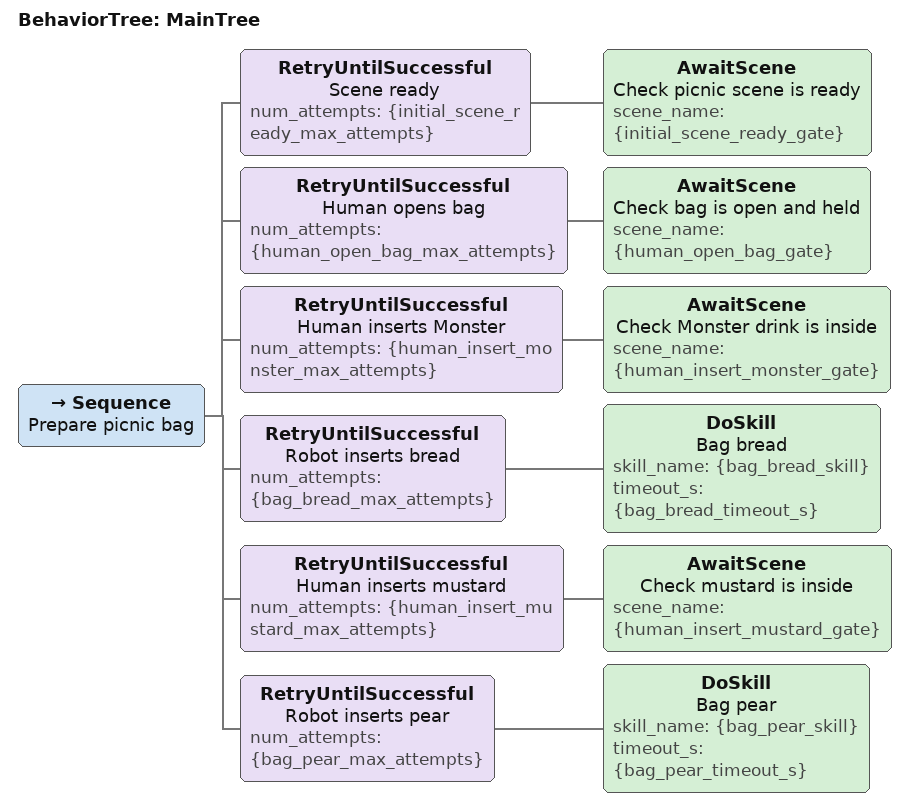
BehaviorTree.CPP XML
<root BTCPP_format="4" main_tree_to_execute="MainTree">
  <BehaviorTree ID="MainTree">
    <Sequence name="Prepare picnic bag">
      <RetryUntilSuccessful name="Scene ready" num_attempts="{initial_scene_ready_max_attempts}">
        <AwaitScene name="Check picnic scene is ready" scene_name="{initial_scene_ready_gate}"/>
      </RetryUntilSuccessful>

      <RetryUntilSuccessful name="Human opens bag" num_attempts="{human_open_bag_max_attempts}">
        <AwaitScene name="Check bag is open and held" scene_name="{human_open_bag_gate}"/>
      </RetryUntilSuccessful>

      <RetryUntilSuccessful name="Human inserts Monster" num_attempts="{human_insert_monster_max_attempts}">
        <AwaitScene name="Check Monster drink is inside" scene_name="{human_insert_monster_gate}"/>
      </RetryUntilSuccessful>

      <RetryUntilSuccessful name="Robot inserts bread" num_attempts="{bag_bread_max_attempts}">
        <DoSkill name="Bag bread" skill_name="{bag_bread_skill}" timeout_s="{bag_bread_timeout_s}"/>
      </RetryUntilSuccessful>

      <RetryUntilSuccessful name="Human inserts mustard" num_attempts="{human_insert_mustard_max_attempts}">
        <AwaitScene name="Check mustard is inside" scene_name="{human_insert_mustard_gate}"/>
      </RetryUntilSuccessful>

      <RetryUntilSuccessful name="Robot inserts pear" num_attempts="{bag_pear_max_attempts}">
        <DoSkill name="Bag pear" skill_name="{bag_pear_skill}" timeout_s="{bag_pear_timeout_s}"/>
      </RetryUntilSuccessful>
    </Sequence>
  </BehaviorTree>

</root>
